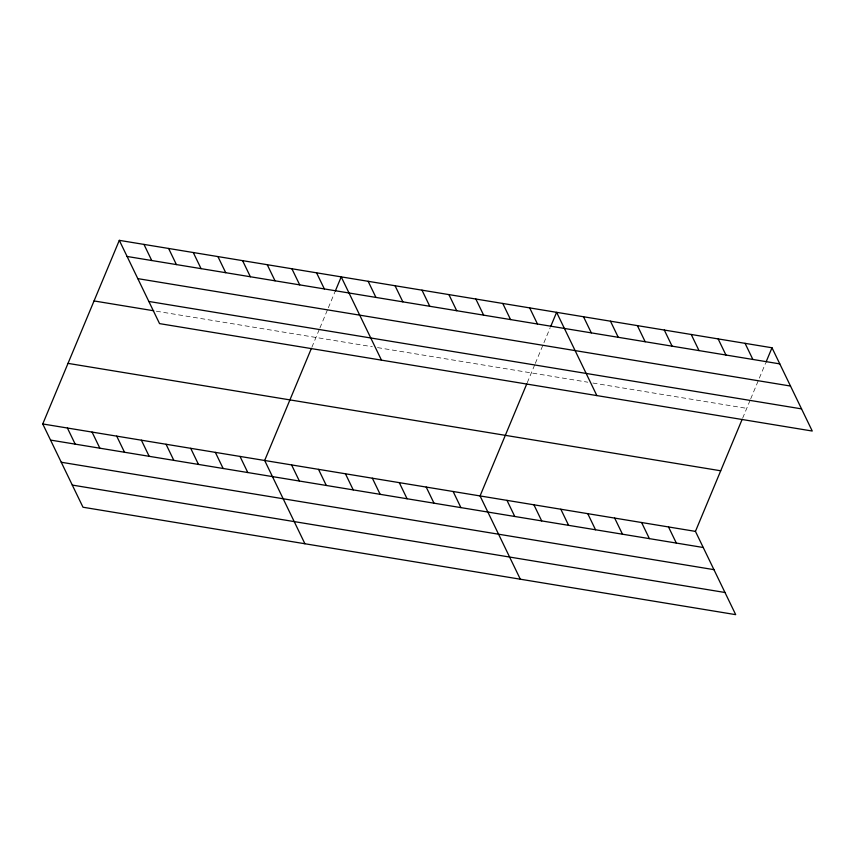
<?xml version="1.0" encoding="UTF-8"?>
<svg xmlns="http://www.w3.org/2000/svg" width="855" height="855" viewBox="0 0 855 855"><rect width="100%" height="100%" fill="white"/><g stroke="black" fill="none" stroke-linecap="round" stroke-linejoin="round"><path stroke-width="0.64" stroke-dasharray="4.28 3.21" d="M311.872 347.258L319.417 329.143M319.92 327.957L327.839 308.954M328.341 307.757L334.775 292.314M527.257 382.709L534.813 364.593M535.305 363.407L550.171 327.764M742.653 418.148L750.198 400.044M750.701 398.858L765.556 363.215M156.326 311.199L372.363 346.745M377.493 347.59L587.759 382.196M592.889 383.04L746.736 408.359"/><path stroke-width="1.28" d="M742.14 419.377L695.446 531.383L735.695 614.649L82.999 507.229L42.75 423.962L119.305 240.351L772.001 347.771L812.25 431.038L159.554 323.618L119.305 240.351M311.359 348.477L264.665 460.482L304.925 543.759M335.278 291.127L341.22 276.87L381.469 360.137M526.755 383.927L480.061 495.932L520.31 579.198M550.663 326.578L556.605 312.321L596.865 395.587M766.048 362.028L772.001 347.771M127.096 256.468L779.792 363.888M137.805 278.634L790.501 386.043M148.845 301.462L801.541 408.882M94.039 300.939L153.74 310.771M68.015 363.375L720.712 470.784M42.75 423.962L695.446 531.383M50.541 440.079L703.238 547.499M61.25 462.245L713.946 569.654M72.29 485.074L724.987 592.494M745.068 343.336L752.87 359.453M718.147 338.901L725.938 355.028M691.225 334.476L699.016 350.593M664.303 330.041L672.094 346.168M637.381 325.616L645.172 341.733M610.459 321.181L618.251 337.298M583.527 316.756L591.318 332.873M668.524 526.947L676.316 543.064M641.603 522.523L649.394 538.639M529.683 307.886L537.474 324.013M614.67 518.087L622.472 534.204M502.761 303.461L510.553 319.578M587.748 513.652L595.54 529.779M475.84 299.026L483.631 315.142M560.827 509.227L568.618 525.344M448.907 294.601L456.709 310.718M533.905 504.792L541.696 520.919M421.985 290.166L429.776 306.282M506.983 500.367L514.774 516.484M395.063 285.73L402.855 301.858M368.142 281.306L375.933 297.422M453.129 491.497L460.92 507.624M426.207 487.072L433.998 503.189M316.564 272.809L324.355 288.937M399.285 482.637L407.076 498.764M291.897 268.759L299.699 284.875M372.363 478.212L380.154 494.329M267.241 264.697L275.032 280.814M242.585 260.636L250.376 276.764M345.441 473.777L353.233 489.894M217.929 256.586L225.72 272.702M318.509 469.352L326.311 485.469M193.273 252.524L201.064 268.641M291.587 464.917L299.378 481.034M168.617 248.463L176.408 264.59M143.961 244.412L151.752 260.529M240.009 456.431L247.8 472.548M215.353 452.37L223.144 468.487M190.697 448.309L198.488 464.436M166.041 444.258L173.832 460.375M141.385 440.197L149.176 456.314M116.718 436.136L124.509 452.252M92.062 432.085L99.853 448.202M67.406 428.024L75.197 444.14"/></g></svg>
